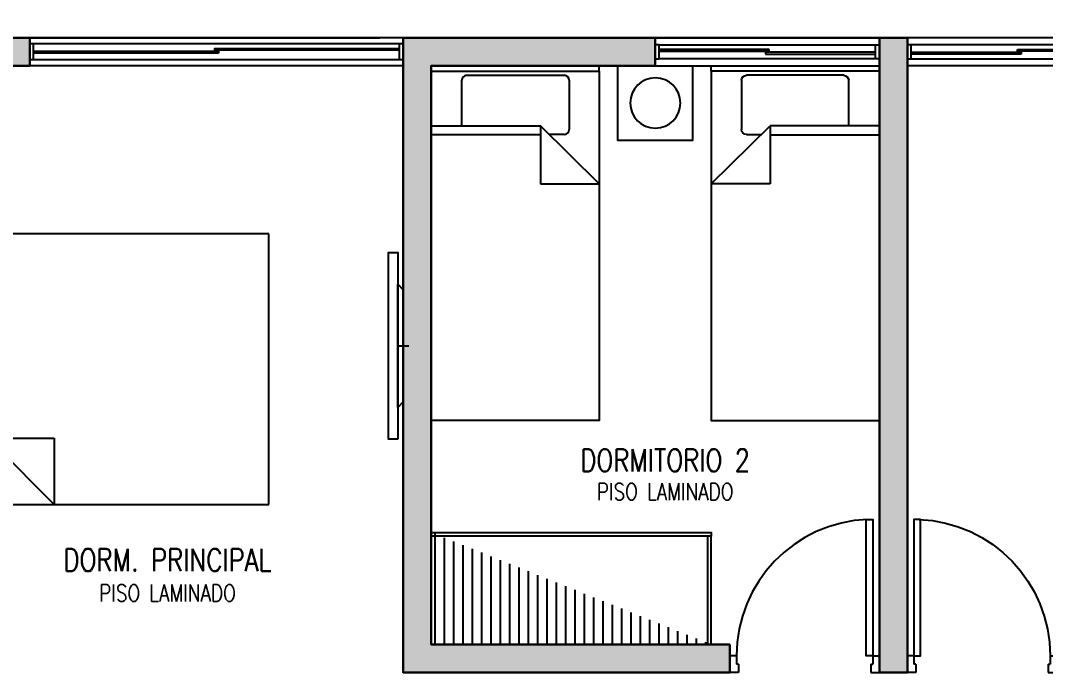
# Model space of a CAD drawing. Header units: millimetres. Extents: x -3 to 53, y -269 to 39.
# Drawn here: x 27.8 to 33.29, y -56.28 to -52.79 of the extents above; entities that cross this region are included whole.
import ezdxf
from ezdxf.enums import TextEntityAlignment as Align

# ---------------------------------------------------------------- set-up
doc = ezdxf.new("R2010")
doc.units = ezdxf.units.MM
doc.header["$LTSCALE"] = 15
doc.linetypes.add('HIDDEN2', pattern=[0.1875, 0.125, -0.0625])
doc.layers.get('0').update_dxf_attribs({"color": 250})
for name, color, linetype in [('A-EST HATCH', 250, 'Continuous'), ('A-EST PLACAS', 250, 'Continuous'), ('A-EST VIGAS', 250, 'HIDDEN2'), ('A-MOBILIARIO', 250, 'Continuous'), ('A-MURO BAJO', 251, 'Continuous'), ('A-PROYECCIONES', 250, 'HIDDEN2'), ('A-TEXTO-ACABADO PISO', 250, 'Continuous'), ('A-TEXTO-AMBIENTE', 252, 'Continuous'), ('DLP_MOBILIARIO FIJO', 250, 'Continuous')]:
    doc.layers.add(name, color=color, linetype=linetype)
doc.layers.add('A-MUROS', color=252, linetype='Continuous', lineweight=30)
doc.styles.add('ROMANS', font='romans.shx', dxfattribs={"width": 0.8})

# ---------------------------------------------------------------- blocks, each defined once
blk = doc.blocks.new('EST.PT')
at = {"layer": 'A-EST HATCH'}
h = blk.add_hatch(color=256, dxfattribs=at)
h.dxf.hatch_style = 1
h.paths.add_polyline_path([(39.55, -2.74), (39.55, 3.325), (38.05, 3.325), (38.05, 2.575), (37.9, 2.575), (37.9, 3.525), (39.7, 3.525), (39.7, 2.65), (41.2, 2.65), (41.2, 3.15), (41.35, 3.15), (41.35, 2.45), (39.7, 2.45), (39.7, -2.74)])
h.paths.add_polyline_path([(18.45, 7.325), (20.05, 7.325), (20.05, 10.425), (18.85, 10.425), (18.85, 10.575), (20.2, 10.575), (20.2, 7.175), (18.45, 7.175)])
h.paths.add_polyline_path([(17.65, 10.575), (17.5, 10.575), (17.5, 7.175), (17.65, 7.175)])
h.paths.add_polyline_path([(12.15, 11.05), (11.85, 11.05), (11.85, 10.9), (12, 10.9), (12, 7.825), (12.15, 7.825)])
h.paths.add_polyline_path([(15.1, 10.425), (15.1, 7.325), (16.7, 7.325), (16.7, 7.175), (14.95, 7.175), (14.95, 10.575), (16.3, 10.575), (16.3, 10.425)])
h.paths.add_polyline_path([(5.85, 10.9), (5.25, 10.9), (5.25, 11.05), (6, 11.05), (6, 7.65), (4.85, 7.65), (4.85, 7.8), (5.85, 7.8)])
h.paths.add_polyline_path([(4.05, 11.05), (4.05, 7.65), (3.9, 7.65), (3.9, 11.05)])
h.paths.add_polyline_path([(3.1, 7.8), (1.5, 7.8), (1.5, 10.9), (2.7, 10.9), (2.7, 11.05), (1.35, 11.05), (1.35, 7.65), (3.1, 7.65)])
h.paths.add_polyline_path([(5.85, -2.65), (5.25, -2.65), (5.25, -2.8), (6, -2.8), (6, 0.6), (4.85, 0.6), (4.85, 0.45), (5.85, 0.45)])
h.paths.add_polyline_path([(4.05, -2.8), (4.05, 0.6), (3.9, 0.6), (3.9, -2.8)])
h.paths.add_polyline_path([(3.1, 0.45), (1.5, 0.45), (1.5, -2.65), (2.7, -2.65), (2.7, -2.8), (1.35, -2.8), (1.35, 0.6), (3.1, 0.6)])
h.paths.add_polyline_path([(8.7, 0.7), (8.85, 0.7), (8.85, -2.65), (9, -2.65), (9, -2.8), (8.7, -2.8)])
h.paths.add_polyline_path([(18.45, 0.925), (20.05, 0.925), (20.05, -2.175), (18.85, -2.175), (18.85, -2.325), (20.2, -2.325), (20.2, 1.075), (18.45, 1.075)])
h.paths.add_polyline_path([(17.65, -2.325), (17.5, -2.325), (17.5, 1.075), (17.65, 1.075)])
h.paths.add_polyline_path([(12.15, -2.8), (11.85, -2.8), (11.85, -2.65), (12, -2.65), (12, 0.425), (12.15, 0.425)])
h.paths.add_polyline_path([(15.1, -2.175), (15.1, 0.925), (16.7, 0.925), (16.7, 1.075), (14.95, 1.075), (14.95, -2.325), (16.3, -2.325), (16.3, -2.175)])
h.paths.add_polyline_path([(31.6, 7.325), (30, 7.325), (30, 10.425), (31.2, 10.425), (31.2, 10.575), (29.85, 10.575), (29.85, 7.175), (31.6, 7.175)])
h.paths.add_polyline_path([(32.4, 10.575), (32.55, 10.575), (32.55, 7.175), (32.4, 7.175)])
h.paths.add_polyline_path([(38.2, 11.05), (38.2, 10.9), (38.05, 10.9), (38.05, 7.825), (37.9, 7.825), (37.9, 11.05)])
h.paths.add_polyline_path([(34.95, 10.425), (34.95, 7.325), (33.35, 7.325), (33.35, 7.175), (35.1, 7.175), (35.1, 10.575), (33.75, 10.575), (33.75, 10.425)])
h.paths.add_polyline_path([(39.7, 5.8), (41.35, 5.8), (41.35, 5.1), (41.2, 5.1), (41.2, 5.6), (39.7, 5.6), (39.7, 4.725), (37.9, 4.725), (37.9, 5.675), (38.05, 5.675), (38.05, 4.925), (39.55, 4.925), (39.55, 10.99), (39.7, 10.99)])
h.paths.add_polyline_path([(44.2, 10.9), (44.8, 10.9), (44.8, 11.05), (44.05, 11.05), (44.05, 7.65), (45.2, 7.65), (45.2, 7.8), (44.2, 7.8)])
h.paths.add_polyline_path([(46, 11.05), (46, 7.65), (46.15, 7.65), (46.15, 11.05)])
h.paths.add_polyline_path([(46.95, 7.8), (48.55, 7.8), (48.55, 10.9), (47.35, 10.9), (47.35, 11.05), (48.7, 11.05), (48.7, 7.65), (46.95, 7.65)])
h.paths.add_polyline_path([(46, -2.8), (46, 0.6), (46.15, 0.6), (46.15, -2.8)])
h.paths.add_polyline_path([(46.95, 0.45), (48.55, 0.45), (48.55, -2.65), (47.35, -2.65), (47.35, -2.8), (48.7, -2.8), (48.7, 0.6), (46.95, 0.6)])
h.paths.add_polyline_path([(41.35, 0.7), (41.2, 0.7), (41.2, -2.65), (41.05, -2.65), (41.05, -2.8), (41.35, -2.8)])
h.paths.add_polyline_path([(31.6, 0.925), (30, 0.925), (30, -2.175), (31.2, -2.175), (31.2, -2.325), (29.85, -2.325), (29.85, 1.075), (31.6, 1.075)])
h.paths.add_polyline_path([(32.4, -2.325), (32.55, -2.325), (32.55, 1.075), (32.4, 1.075)])
h.paths.add_polyline_path([(37.9, -2.8), (38.2, -2.8), (38.2, -2.65), (38.05, -2.65), (38.05, 0.425), (37.9, 0.425)])
h.paths.add_polyline_path([(34.95, -2.175), (34.95, 0.925), (33.35, 0.925), (33.35, 1.075), (35.1, 1.075), (35.1, -2.325), (33.75, -2.325), (33.75, -2.175)])
h.paths.add_polyline_path([(10.35, 3.525), (12.15, 3.525), (12.15, 2.575), (12, 2.575), (12, 3.325), (10.5, 3.325), (10.5, -2.74), (10.35, -2.74), (10.35, 2.45), (8.7, 2.45), (8.7, 3.15), (8.85, 3.15), (8.85, 2.65), (10.35, 2.65)])
h.paths.add_polyline_path([(44.05, -2.8), (44.05, 0.6), (45.2, 0.6), (45.2, 0.45), (44.2, 0.45), (44.2, -2.65), (44.8, -2.65), (44.8, -2.8)])
h.paths.add_polyline_path([(46.9532, 5.55), (47.1, 5.55), (47.1, 6.75), (44.95, 6.75), (44.95, 6.6), (45.4, 6.6), (45.4, 5), (45.6, 5), (45.6, 6.6), (46.95, 6.6), (46.95, 5.55)], flags=17)
h.paths.add_polyline_path([(46.9532, 2.7), (47.1, 2.7), (47.1, 1.5), (44.95, 1.5), (44.95, 1.65), (45.4, 1.65), (45.4, 3.25), (45.6, 3.25), (45.6, 1.65), (46.95, 1.65), (46.95, 2.7)], flags=17)
h.paths.add_polyline_path([(41.1999, 4.2), (44.05, 4.2), (44.05, 6.75), (44.2, 6.75), (44.2, 4.2), (46.95, 4.2), (46.95, 4.8), (47.1, 4.8), (47.1, 4.2), (49.9, 4.2), (49.9, 8.15), (49.85, 8.15), (49.85, 8.25), (50.05, 8.25), (50.05, 0), (49.85, 0), (49.85, 0.1), (49.9, 0.1), (49.9, 4.05), (47.1, 4.05), (47.1, 3.45), (46.95, 3.45), (46.95, 4.05), (44.2, 4.05), (44.2, 1.5), (44.05, 1.5), (44.05, 4.05), (41.1999, 4.05)])
h.paths.add_polyline_path([(41.35, 11.05), (41.35, 7.55), (41.2, 7.55), (41.2, 10.9), (41.05, 10.9), (41.05, 11.05)])
h.paths.add_polyline_path([(10.35, 10.99), (10.35, 5.8), (8.7, 5.8), (8.7, 5.1), (8.85, 5.1), (8.85, 5.6), (10.35, 5.6), (10.35, 4.725), (12.15, 4.725), (12.15, 5.675), (12, 5.675), (12, 4.925), (10.5, 4.925), (10.5, 10.99)])
h.paths.add_polyline_path([(2.95, 4.2), (0.15, 4.2), (0.15, 8.15), (0.2, 8.15), (0.2, 8.25), (0, 8.25), (0, 0), (0.2, 0), (0.2, 0.1), (0.15, 0.1), (0.15, 4.05), (2.95, 4.05), (2.95, 3.45), (3.1, 3.45), (3.1, 4.05), (5.85, 4.05), (5.85, 1.5), (6, 1.5), (6, 4.05), (8.8501, 4.05), (8.8501, 4.2), (6, 4.2), (6, 6.75), (5.85, 6.75), (5.85, 4.2), (3.1, 4.2), (3.1, 4.8), (2.95, 4.8)])
h.paths.add_polyline_path([(8.7, 11.05), (9, 11.05), (9, 10.9), (8.85, 10.9), (8.85, 7.55), (8.7, 7.55)])
h.paths.add_polyline_path([(3.0968, 5.55), (2.95, 5.55), (2.95, 6.75), (5.1, 6.75), (5.1, 6.6), (4.65, 6.6), (4.65, 5), (4.45, 5), (4.45, 6.6), (3.1, 6.6), (3.1, 5.55)], flags=17)
h.paths.add_polyline_path([(3.0968, 2.7), (2.95, 2.7), (2.95, 1.5), (5.1, 1.5), (5.1, 1.65), (4.65, 1.65), (4.65, 3.25), (4.45, 3.25), (4.45, 1.65), (3.1, 1.65), (3.1, 2.7)], flags=17)
h.paths.add_polyline_path([(23.35, 4.725), (23.2, 4.725), (23.2, 8.425), (23.35, 8.425)])
h.paths.add_polyline_path([(27.6, 4.725), (37, 4.725), (37, 4.875), (33.45, 4.875), (33.45, 6.275), (33.25, 6.275), (33.25, 4.875), (30.35, 4.875), (30.35, 6.275), (30.2, 6.275), (30.2, 4.875), (27.8, 4.875), (27.8, 6.125), (29.45, 6.125), (29.45, 6.275), (27.175, 6.275), (27.175, 6.125), (27.6, 6.125)])
h.paths.add_polyline_path([(27.15, 4.725), (25.15, 4.725), (25.15, 4.875), (27, 4.875), (27, 8.275), (25.15, 8.275), (25.15, 8.425), (27, 8.425), (27, 10.575), (27.85, 10.575), (27.85, 10.425), (27.15, 10.425)])
h.paths.add_polyline_path([(22.45, 6.125), (22.45, 4.725), (13.05, 4.725), (13.05, 4.875), (16.6, 4.875), (16.6, 6.275), (16.8, 6.275), (16.8, 4.875), (19.7, 4.875), (19.7, 6.275), (19.85, 6.275), (19.85, 4.875), (22.25, 4.875), (22.25, 6.125), (20.6, 6.125), (20.6, 6.275), (22.845, 6.275), (22.845, 6.125)])
h.paths.add_polyline_path([(22.87, 10.425), (22.2, 10.425), (22.2, 10.575), (23.02, 10.575), (23.02, 4.725), (22.87, 4.725)])
h.paths.add_polyline_path([(23.02, 1.95), (23.02, -2.325), (22.2, -2.325), (22.2, -2.175), (22.87, -2.175), (22.87, 1.95)])
h.paths.add_polyline_path([(21.05, 1.975), (21.05, 2.125), (22.82, 2.125), (22.82, 3.375), (20.3, 3.375), (20.3, 1.975), (20.15, 1.975), (20.15, 3.375), (16.8, 3.375), (16.8, 1.975), (16.6, 1.975), (16.6, 3.375), (13.05, 3.375), (13.05, 3.525), (23.02, 3.525), (23.02, 1.975)])
h.paths.add_polyline_path([(27, 1.95), (27, -1.775), (23.35, -1.775), (23.35, 0.875), (25.7, 0.875), (25.7, 1.425), (26, 1.425), (26, 1.575), (25.55, 1.575), (25.55, 1.025), (23.35, 1.025), (23.35, 3.375), (26, 3.375), (26, 3.525), (23.2, 3.525), (23.2, -1.925), (27, -1.925), (27, -2.325), (27.85, -2.325), (27.85, -2.175), (27.15, -2.175), (27.15, 1.95)])
h.paths.add_polyline_path([(29, 1.975), (29, 2.125), (27.2, 2.125), (27.2, 3.375), (29.75, 3.375), (29.75, 1.975), (29.9, 1.975), (29.9, 3.375), (33.25, 3.375), (33.25, 1.975), (33.45, 1.975), (33.45, 3.375), (37, 3.375), (37, 3.525), (27, 3.525), (27, 1.975)])
at = {"layer": 'A-EST PLACAS'}
for points in [[(27.15, 4.725), (25.15, 4.725), (25.15, 4.875), (27, 4.875), (27, 8.275), (25.15, 8.275), (25.15, 8.425), (27, 8.425), (27, 10.575), (27.85, 10.575), (27.85, 10.425), (27.15, 10.425)], [(31.6, 7.325), (30, 7.325), (30, 10.425), (31.2, 10.425), (31.2, 10.575), (29.85, 10.575), (29.85, 7.175), (31.6, 7.175)], [(32.4, 10.575), (32.55, 10.575), (32.55, 7.175), (32.4, 7.175)]]:
    blk.add_lwpolyline(points, close=True, dxfattribs=at)
at = {"layer": 'A-EST VIGAS'}
for p, q in [((27.85, 10.575), (29.85, 10.575)), ((32.4, 10.575), (31.2, 10.575)), ((33.75, 10.575), (32.55, 10.575))]:
    blk.add_line(p, q, dxfattribs=at)
blk = doc.blocks.new('1 PLAZA')
for p, q in [((-0.2592, -0.0513), (0.2619, -0.0513)), ((-0.2859, -0.3221), (-0.2859, -0.0781)), ((0.2887, -0.0781), (0.2887, -0.3415)), ((-0.45, -0.3221), (0.1356, -0.3221)), ((0.45, -0.6318), (0.1356, -0.3221)), ((0.1356, -0.3221), (0.1356, -0.6318)), ((0.1356, -0.371), (-0.45, -0.371)), ((0.2619, -0.3683), (0.1825, -0.3683)), ((0.1356, -0.6318), (0.45, -0.6318))]:
    blk.add_line(p, q)
at = {"extrusion": (4.49068e-08, -3.60286e-08, 1), "elevation": 0}
blk.add_lwpolyline([(-0.45, -0.0287), (0.45, -0.0287), (0.45, 0), (-0.45, 0)], close=True, dxfattribs=at)
blk.add_lwpolyline([(-0.45, -1.9), (-0.45, -0.0287), (0.45, -0.0287), (0.45, -1.9)], close=True)
for centre, start, end in [((-0.2592, -0.0781), 90, 180), ((0.2619, -0.0781), 0, 90), ((0.2619, -0.3415), 270, 0)]:
    blk.add_arc(centre, 0.0267, start, end)
blk = doc.blocks.new('VELADOR')
blk.add_lwpolyline([(0, 0.4), (0, 0), (0.4, 0), (0.4, 0.4)], close=True)
blk.add_circle((0.2, 0.2), 0.1344)
blk = doc.blocks.new('A$C4BFA03A9')
for points in [[(0.06, -0.5), (0.11, -0.5), (0.11, 0.5), (0.06, 0.5)], [(0.03, -0.3), (0.06, -0.33), (0.06, 0.33), (0.03, 0.3)]]:
    blk.add_lwpolyline(points, close=True)
at = {"layer": 'A-PROYECCIONES', "ltscale": 0.15}
blk.add_line((0.06, 0), (0, 0), dxfattribs=at)
blk = doc.blocks.new('CAMA 2PLAZAS C_VELADOR')
for p, q in [((-1.8499, 0), (-0.3999, 0)), ((-1.8499, -0.06), (-1.8499, 0)), ((-0.3999, 0), (-0.3999, -0.06))]:
    blk.add_line(p, q)
at = {"linetype": 'Continuous'}
for p, q in [((-1.8499, -0.06), (-0.3999, -0.06)), ((-1.8499, -1.9), (-1.8499, -0.06)), ((-1.6327, -0.0878), (-1.2086, -0.0878)), ((-1.0413, -0.0878), (-0.6172, -0.0878)), ((-0.3999, -0.06), (-0.3999, -1.9)), ((-1.6633, -0.3958), (-1.6633, -0.1184)), ((-1.1779, -0.1184), (-1.1779, -0.3958)), ((-1.0719, -0.3958), (-1.0719, -0.1184)), ((-0.5866, -0.1184), (-0.5866, -0.4118)), ((-1.8499, -0.396), (-0.7546, -0.396)), ((-0.3999, -0.7507), (-0.7546, -0.396)), ((-0.7546, -0.396), (-0.7546, -0.7507)), ((-0.7546, -0.452), (-1.8499, -0.452)), ((-0.6172, -0.4424), (-0.7082, -0.4424)), ((-0.7546, -0.7507), (-0.3999, -0.7507)), ((-0.3999, -1.9), (-1.8499, -1.9))]:
    blk.add_line(p, q, dxfattribs=at)
for points in [[(-2.2499, -0.4), (-1.8499, -0.4), (-1.8499, 0), (-2.2499, 0)], [(-0.4, -0.4), (0, -0.4), (0, 0), (-0.4, 0)]]:
    blk.add_lwpolyline(points, close=True)
for centre in [(-2.0499, -0.2), (-0.2, -0.2)]:
    blk.add_circle(centre, 0.1344)
for centre, start, end in [((-1.6327, -0.1184), 90, 180), ((-1.2086, -0.1184), 0, 90), ((-1.0413, -0.1184), 90, 180), ((-0.6172, -0.1184), 0, 90), ((-0.6172, -0.4118), 270, 0)]:
    blk.add_arc(centre, 0.0306, start, end, dxfattribs=at)
blk = doc.blocks.new('*U141')
for p, q in [((0.01, 0.755), (0.01, 0.8)), ((0.1, 0.765), (0.1, 0.8)), ((0.055, 0.755), (0.01, 0.755)), ((0.1, 0.765), (0.055, 0.765)), ((0.055, 0.755), (0.055, 0.765)), ((0.055, 0.045), (0.01, 0.045)), ((0.01, 0.045), (0.01, 0)), ((0.055, 0.045), (0.055, 0.035)), ((0.1, 0.035), (0.055, 0.035)), ((0.1, 0.035), (0.1, 0))]:
    blk.add_line(p, q)
blk.add_lwpolyline([(0.83, 0.07), (0.83, 0.035), (0.1, 0.035), (0.1, 0.07)], close=True)
at = {"linetype": 'HIDDEN2'}
blk.add_arc((0.0996, 0.034), 0.731, 2.2301, 89.9672, dxfattribs=at)
blk = doc.blocks.new('VP.120')
at = {"layer": 'A-MURO BAJO'}
for p, q in [((0, 0), (1.2, 0)), ((0, -0.15), (1.2, -0.15))]:
    blk.add_line(p, q, dxfattribs=at)
at = {"layer": 'DLP_MOBILIARIO FIJO', "color": 251}
for p, q in [((0.02, -0.0375), (1.18, -0.0375)), ((1.18, -0.1125), (0.02, -0.1125))]:
    blk.add_line(p, q, dxfattribs=at)
at = {"layer": 'DLP_MOBILIARIO FIJO', "color": 6}
for points in [[(0, -0.1125), (0.02, -0.1125), (0.02, -0.0375), (0, -0.0375)], [(1.2, -0.1125), (1.18, -0.1125), (1.18, -0.0375), (1.2, -0.0375)]]:
    blk.add_lwpolyline(points, close=True, dxfattribs=at)
at = {"layer": 'DLP_MOBILIARIO FIJO', "elevation": 0}
for points in [[(0.61, -0.0625), (0.02, -0.0625), (0.02, -0.0725), (0.61, -0.0725)], [(0.59, -0.0875), (1.18, -0.0875), (1.18, -0.0775), (0.59, -0.0775)]]:
    blk.add_lwpolyline(points, close=True, dxfattribs=at)

msp = doc.modelspace()

# ---------------------------------------------------------------- hatches: boundary and pattern name
at = {"layer": 'DLP_MOBILIARIO FIJO'}
h = msp.add_hatch(dxfattribs=at)
h.set_pattern_fill('_USER', color=256, scale=0.05, angle=270, pattern_type=0)
h.set_pattern_definition([(270, (6.42, -35.27388), (0.05, -9e-18), [])])
edge = h.paths.add_edge_path()
edge.add_line((30, -55.5289), (30, -56.1289))
edge.add_line((30, -56.1289), (31.5, -56.1289))

# ---------------------------------------------------------------- linework, layer by layer
at = {"layer": 'A-MURO BAJO'}
for p, q in [((29.85, -52.8789), (27.85, -52.8789)), ((29.85, -53.0289), (27.85, -53.0289))]:
    msp.add_line(p, q, dxfattribs=at)
at = {"layer": 'A-MUROS'}
for p, q in [((27.85, -53.0289), (27.85, -52.8789)), ((29.85, -52.8789), (31.2, -52.8789)), ((29.85, -52.8789), (29.85, -56.2789)), ((31.2, -52.8789), (31.2, -53.0289)), ((32.4, -52.8789), (32.4, -56.2789)), ((32.55, -52.8789), (32.4, -52.8789)), ((32.55, -52.8789), (32.55, -56.2789)), ((30, -53.0289), (30, -56.1289)), ((30, -53.0289), (31.2, -53.0289)), ((30, -56.1289), (31.6, -56.1289)), ((31.6, -56.1289), (31.6, -56.2789)), ((29.85, -56.2789), (31.6, -56.2789)), ((32.55, -56.2789), (32.4, -56.2789))]:
    msp.add_line(p, q, dxfattribs=at)
msp.add_lwpolyline([(27, -54.7289), (27, -52.8789), (27.85, -52.8789), (27.85, -53.0289), (27.15, -53.0289), (27.15, -57.1789), (29.45, -57.1789)], dxfattribs=at)
at = {"layer": 'DLP_MOBILIARIO FIJO', "elevation": 0}
for points in [[(29.85, -52.9114), (27.85, -52.9114), (27.85, -52.9964), (29.85, -52.9964)], [(27.87, -52.9964), (27.87, -52.9114)], [(29.83, -52.9964), (29.83, -52.9114)], [(29.85, -52.9114), (29.85, -52.9964)], [(29.83, -52.9464), (28.84, -52.9464), (28.84, -52.9364), (29.83, -52.9364)], [(30, -55.5289), (30, -56.1289), (31.5, -56.1289)], [(30, -55.5289), (31.5, -55.5289), (31.5, -55.5489), (30, -55.5489)], [(31.48, -55.5489), (31.48, -56.1289)], [(31.5, -56.1289), (31.5, -55.5489)]]:
    msp.add_lwpolyline(points, dxfattribs=at)
msp.add_lwpolyline([(28.86, -52.9614), (27.87, -52.9614), (27.87, -52.9514), (28.86, -52.9514)], close=True, dxfattribs=at)

# ---------------------------------------------------------------- block references
msp.add_blockref('VP.120', (31.2, -52.8789, 0))
at = {"xscale": -1}
msp.add_blockref('VP.120', (33.75, -52.8789, 0), dxfattribs=at)
at = {"layer": 'A-EST PLACAS'}
msp.add_blockref('EST.PT', (0, -63.4539), dxfattribs=at)
at = {"layer": 'A-MOBILIARIO', "extrusion": (4.49068e-08, -3.60286e-08, -1), "xscale": -1, "zscale": -1}
msp.add_blockref('1 PLAZA', (-30.45, -53.0289, 0), dxfattribs=at)
at = {"layer": 'A-MOBILIARIO', "extrusion": (4.49068e-08, 3.60286e-08, 1), "xscale": -1}
for name, p in [('VELADOR', (31.4, -53.4289, 0)), ('1 PLAZA', (31.95, -53.0289, 0))]:
    msp.add_blockref(name, p, dxfattribs=at)
at = {"layer": 'A-MOBILIARIO', "extrusion": (4.49068e-08, -3.60286e-08, 1), "xscale": -1, "rotation": 90}
msp.add_blockref('CAMA 2PLAZAS C_VELADOR', (27.23, -55.7789, 0), dxfattribs=at)
at = {"layer": 'A-MOBILIARIO', "xscale": -1}
msp.add_blockref('A$C4BFA03A9', (29.88, -54.5289, 0), dxfattribs=at)
at = {"layer": 'A-MOBILIARIO', "rotation": 90.00000000000001}
msp.add_blockref('*U141', (32.4, -56.2889, 0), dxfattribs=at)
at = {"layer": 'A-MOBILIARIO', "xscale": -1, "rotation": 270}
msp.add_blockref('*U141', (32.55, -56.2889, 0), dxfattribs=at)

# ---------------------------------------------------------------- texts
at = {"layer": 'A-TEXTO-ACABADO PISO', "char_height": 0.09, "attachment_point": 2, "style": 'ROMANS'}
for insert in [(31.2529, -55.2653), (28.5871, -55.8084)]:
    msp.add_mtext_dynamic_manual_height_columns('PISO LAMINADO', width=1.20225, gutter_width=12.5, heights=[0], dxfattribs=dict(at, insert=insert))
at = {"layer": 'A-TEXTO-AMBIENTE', "style": 'ROMANS', "width": 0.8}
for s, p in [('DORMITORIO 2', (31.2527, -55.2021)), ('DORM. PRINCIPAL', (28.5873, -55.736))]:
    msp.add_text(s, height=0.12, dxfattribs=at).set_placement(p, align=Align.CENTER)

doc.saveas('drawing.dxf')
